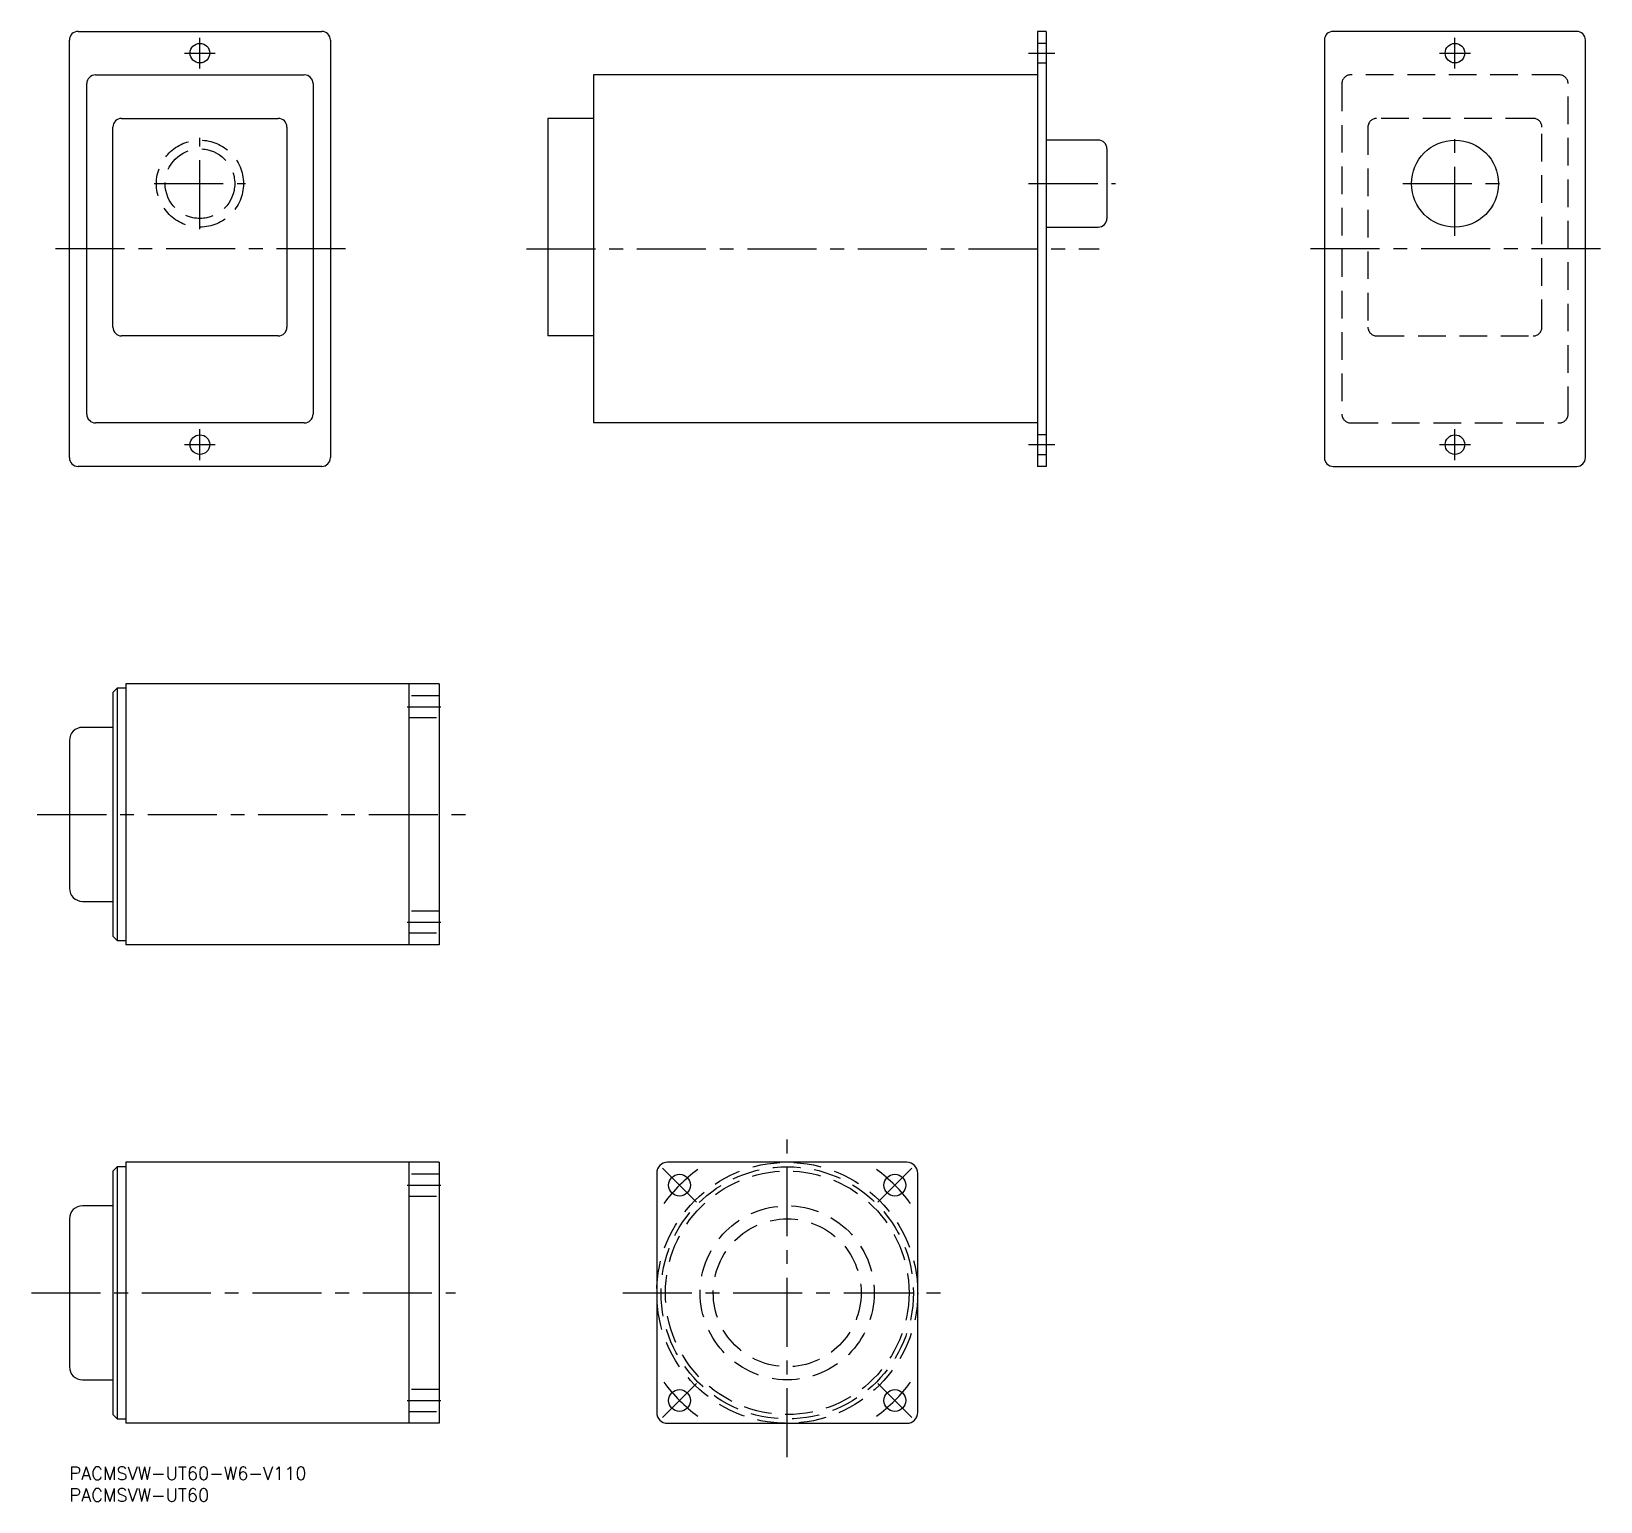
# Model space of a CAD drawing. Extents: x -9 to 352, y -8 to 330.
import ezdxf

# ---------------------------------------------------------------- set-up
doc = ezdxf.new("R2010")
doc.units = 0
doc.header["$LTSCALE"] = 0.5
doc.linetypes.add('CENTER', pattern=[50.8, 31.75, -6.35, 6.35, -6.35])
doc.linetypes.add('DASHED', pattern=[19.05, 12.7, -6.35])
for name, color, linetype in [('MSM_CENTER', 1, 'CENTER'), ('MSM_CONTINUOUS', 7, 'CONTINUOUS'), ('MSM_DASHED', 4, 'DASHED'), ('MSM_PART_NUMBER', 7, 'CONTINUOUS')]:
    doc.layers.add(name, color=color, linetype=linetype)
doc.styles.get("Standard").update_dxf_attribs({"font": 'txt.shx', "height": 3, "bigfont": 'bigfont.shx'})

msp = doc.modelspace()

# ---------------------------------------------------------------- linework, layer by layer
at = {"layer": 'MSM_CENTER'}
for p, q in [((30, 321.46), (30, 328.54)), ((318.5, 321.46), (318.5, 328.54)), ((26.46, 325), (33.54, 325)), ((220.5, 325), (226.5, 325)), ((314.96, 325), (322.04, 325)), ((318.5, 283), (318.5, 307)), ((30, 284.5), (30, 305.5)), ((19.5, 295), (40.5, 295)), ((220.5, 295), (240.5, 295)), ((306.5, 295), (330.5, 295)), ((63.48, 280), (-3.35, 280)), ((105.04, 280), (236.71, 280)), ((351.98, 280), (285.15, 280)), ((30, 231.46), (30, 238.54)), ((318.5, 231.46), (318.5, 238.54)), ((26.46, 235), (33.54, 235)), ((220.5, 235), (226.5, 235)), ((314.96, 235), (322.04, 235)), ((77.65, 174.75), (85.35, 174.75)), ((-7.38, 150), (92.13, 150)), ((77.65, 125.25), (85.35, 125.25)), ((165, 2.2), (165, 77.8)), ((144.14, 60.86), (136.36, 68.64)), ((185.86, 60.86), (193.64, 68.64)), ((77.65, 64.75), (85.35, 64.75)), ((-8.74, 40), (88.74, 40)), ((127.2, 40), (202.8, 40)), ((144.14, 19.14), (136.36, 11.36)), ((185.86, 19.14), (193.64, 11.36)), ((77.65, 15.25), (85.35, 15.25))]:
    msp.add_line(p, q, dxfattribs=at)
for start, end in [(125.9872, 144.0128), (35.9872, 54.0128), (215.9872, 234.0128), (305.9872, 324.0128)]:
    msp.add_arc((165, 40), 35, start, end, dxfattribs=at)
at = {"layer": 'MSM_CONTINUOUS'}
for p, q in [((2, 330), (58, 330)), ((224.5, 330), (222.5, 330)), ((222.5, 330), (222.5, 230)), ((224.5, 330), (224.5, 230)), ((346.5, 330), (290.5, 330)), ((0, 232), (0, 328)), ((60, 328), (60, 232)), ((288.5, 328), (288.5, 232)), ((348.5, 232), (348.5, 328)), ((4, 242), (4, 318)), ((6, 320), (54, 320)), ((56, 318), (56, 242)), ((120.5, 320), (120.5, 240)), ((222.5, 320), (120.5, 320)), ((10, 262), (10, 308)), ((12, 310), (48, 310)), ((50, 308), (50, 262)), ((110, 310), (110, 308)), ((120.5, 310), (110, 310)), ((110, 310), (110, 260)), ((236.5, 305), (224.5, 305)), ((238.5, 303), (238.5, 287)), ((224.5, 285), (236.5, 285)), ((48, 260), (12, 260)), ((120.5, 260), (110, 260)), ((54, 240), (6, 240)), ((222.5, 240), (120.5, 240)), ((58, 230), (2, 230)), ((224.5, 230), (222.5, 230)), ((290.5, 230), (346.5, 230)), ((11, 179), (10, 178)), ((10, 178), (10, 122)), ((13, 179), (11, 179)), ((11, 179), (11, 121)), ((85, 180), (13, 180)), ((13, 180), (13, 120)), ((78, 180), (78, 120)), ((85, 180), (85, 120)), ((10, 170), (3, 170)), ((0, 167), (0, 133)), ((3, 130), (10, 130)), ((10, 122), (11, 121)), ((11, 121), (13, 121)), ((85, 120), (13, 120)), ((11, 69), (10, 68)), ((13, 69), (11, 69)), ((11, 69), (11, 11)), ((85, 70), (13, 70)), ((13, 70), (13, 10)), ((78, 70), (78, 10)), ((85, 70), (85, 10)), ((192.5, 70), (137.5, 70)), ((10, 68), (10, 12)), ((135, 67.5), (135, 12.5)), ((195, 12.5), (195, 67.5)), ((10, 60), (3, 60)), ((0, 57), (0, 23)), ((3, 20), (10, 20)), ((10, 12), (11, 11)), ((11, 11), (13, 11)), ((85, 10), (13, 10)), ((137.5, 10), (192.5, 10))]:
    msp.add_line(p, q, dxfattribs=at)
for centre, radius in [((30, 325), 2.25), ((318.5, 325), 2.25), ((318.5, 295), 10), ((30, 235), 2.25), ((318.5, 235), 2.25), ((140.25, 64.75), 2.5), ((189.75, 64.75), 2.5), ((140.25, 15.25), 2.5), ((189.75, 15.25), 2.5)]:
    msp.add_circle(centre, radius, dxfattribs=at)
for centre, radius, start, end in [((2, 328), 2, 90, 180), ((58, 328), 2, 0, 90), ((290.5, 328), 2, 90, 180), ((346.5, 328), 2, 0, 90), ((6, 318), 2, 90, 180), ((54, 318), 2, 0, 90), ((12, 308), 2, 90, 180), ((48, 308), 2, 0, 90), ((236.5, 303), 2, 0, 90), ((236.5, 287), 2, 270, 0), ((12, 262), 2, 180, 270), ((48, 262), 2, 270, 0), ((6, 242), 2, 180, 270), ((54, 242), 2, 270, 0), ((2, 232), 2, 180, 270), ((58, 232), 2, 270, 0), ((290.5, 232), 2, 180, 270), ((346.5, 232), 2, 270, 0), ((3, 167), 3, 90, 180), ((3, 133), 3, 180, 270), ((137.5, 67.5), 2.5, 90, 180), ((192.5, 67.5), 2.5, 0, 90), ((3, 57), 3, 90, 180), ((3, 23), 3, 180, 270), ((137.5, 12.5), 2.5, 180, 270), ((192.5, 12.5), 2.5, 270, 0)]:
    msp.add_arc(centre, radius, start, end, dxfattribs=at)
at = {"layer": 'MSM_DASHED'}
for p, q in [((224.5, 327.25), (222.5, 327.25)), ((222.5, 322.75), (224.5, 322.75)), ((292.5, 318), (292.5, 242)), ((342.5, 320), (294.5, 320)), ((344.5, 242), (344.5, 318)), ((298.5, 308), (298.5, 262)), ((336.5, 310), (300.5, 310)), ((338.5, 262), (338.5, 308)), ((300.5, 260), (336.5, 260)), ((294.5, 240), (342.5, 240)), ((224.5, 237.25), (222.5, 237.25)), ((222.5, 232.75), (224.5, 232.75)), ((85, 177.25), (78, 177.25)), ((78, 172.25), (85, 172.25)), ((85, 127.75), (78, 127.75)), ((78, 122.75), (85, 122.75)), ((85, 67.25), (78, 67.25)), ((78, 62.25), (85, 62.25)), ((85, 17.75), (78, 17.75)), ((78, 12.75), (85, 12.75))]:
    msp.add_line(p, q, dxfattribs=at)
for centre, radius in [((30, 295), 10), ((30, 295), 8), ((165, 40), 30), ((165, 40), 29), ((165, 40), 28), ((165, 40), 20), ((165, 40), 17)]:
    msp.add_circle(centre, radius, dxfattribs=at)
for centre, start, end in [((294.5, 318), 90, 180), ((342.5, 318), 0, 90), ((300.5, 308), 90, 180), ((336.5, 308), 0, 90), ((300.5, 262), 180, 270), ((336.5, 262), 270, 0), ((294.5, 242), 180, 270), ((342.5, 242), 270, 0)]:
    msp.add_arc(centre, 2, start, end, dxfattribs=at)

# ---------------------------------------------------------------- texts
at = {"layer": 'MSM_PART_NUMBER'}
for s, p in [('PACMSVW-UT60-W6-V110', (0, -3)), ('PACMSVW-UT60', (0, -8))]:
    msp.add_text(s, height=3, dxfattribs=at).set_placement(p)

doc.saveas('drawing.dxf')
